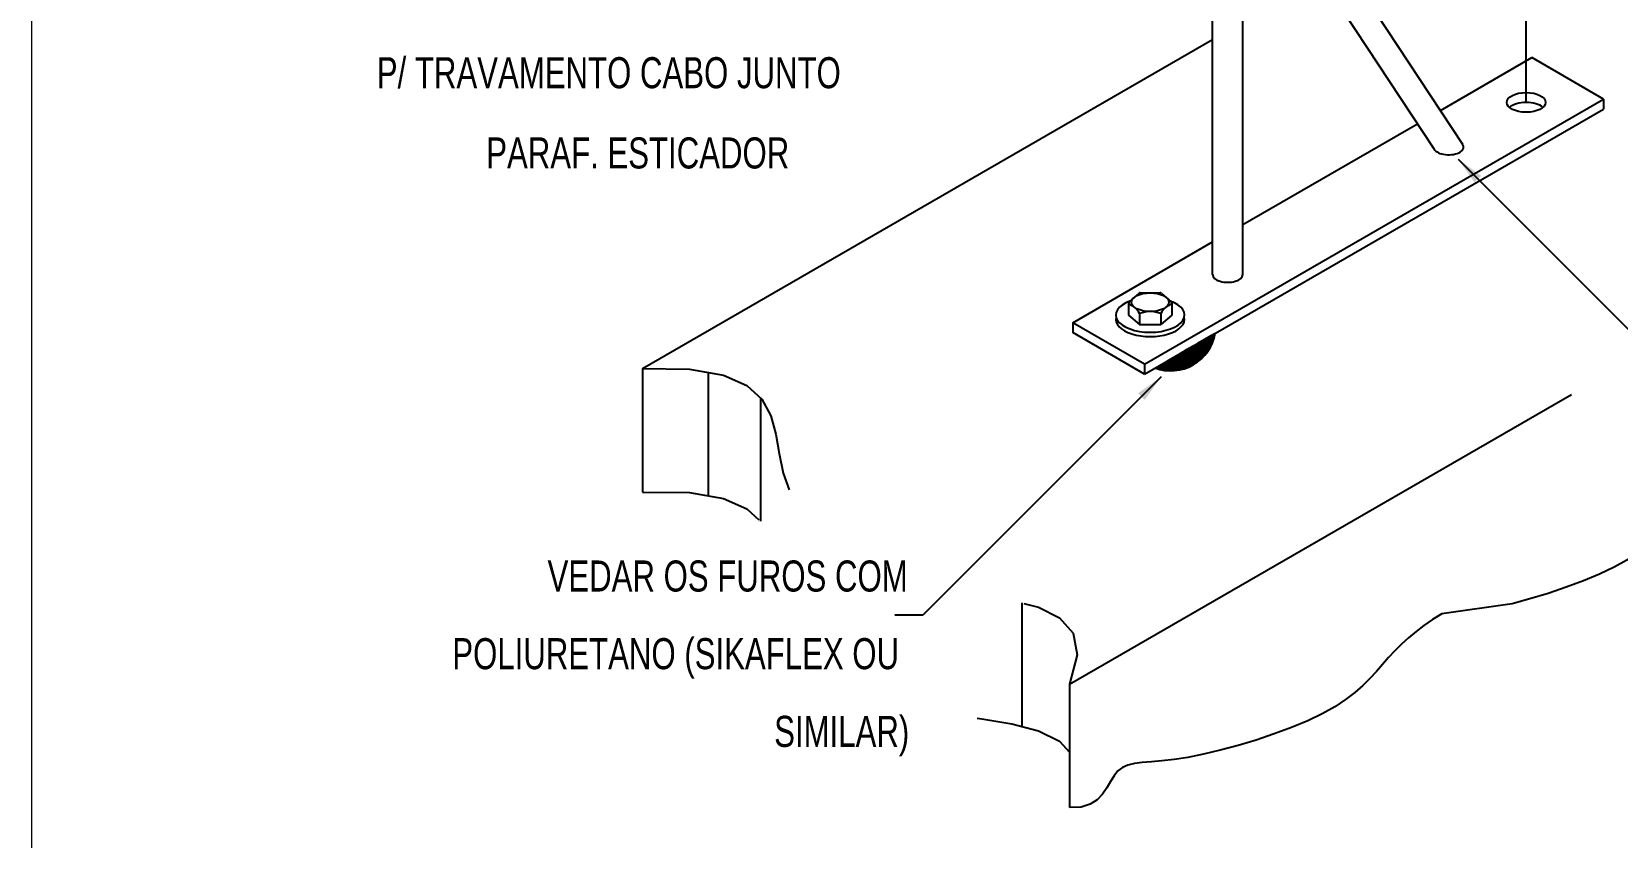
# Model space of a CAD drawing. Header units: inches. Extents: x 462047 to 462370, y 9198028 to 9198209.
# Drawn here: x 462325.7 to 462333.35, y 9198158.03 to 9198161.92 of the extents above; entities that cross this region are included whole.
import ezdxf
from ezdxf.enums import TextEntityAlignment as Align

# ---------------------------------------------------------------- set-up
doc = ezdxf.new("R2010")
doc.units = ezdxf.units.IN
doc.header["$MEASUREMENT"] = 0
doc.linetypes.add('DASHDOT', pattern=[1, 0.5, -0.25, 0, -0.25])
for name, color, linetype in [('C01', 1, 'Continuous'), ('C02', 2, 'Continuous'), ('C03', 3, 'Continuous'), ('DASHDOT', 1, 'DASHDOT')]:
    doc.layers.add(name, color=color, linetype=linetype)
doc.layers.add('I-LIN_CHAMADA', color=9, linetype='Continuous', lineweight=9)
doc.styles.add('80CL', font='ACENT.shx', dxfattribs={"height": 2})

msp = doc.modelspace()

# ---------------------------------------------------------------- linework, layer by layer
at = {"layer": 'C01'}
for p, q in [((462328.9639, 9198160.2712), (462328.9639, 9198159.6751)), ((462329.2166, 9198160.1485), (462329.2166, 9198159.5525)), ((462330.4798, 9198159.1577), (462330.4798, 9198158.5617))]:
    msp.add_line(p, q, dxfattribs=at)
at = {"layer": 'C02'}
for p, q in [((462331.4, 9198160.7436), (462331.4, 9198163.4636)), ((462331.5455, 9198160.7436), (462331.5455, 9198162.7552)), ((462331.6522, 9198162.8218), (462332.6071, 9198161.3735)), ((462331.5455, 9198162.7514), (462332.4698, 9198161.3495)), ((462328.6469, 9198160.2895), (462331.4, 9198161.879)), ((462332.4997, 9198161.5365), (462332.9415, 9198161.7916)), ((462333.2879, 9198161.5916), (462332.9415, 9198161.7916)), ((462331.0709, 9198160.3116), (462333.2879, 9198161.5916)), ((462331.0709, 9198160.2636), (462333.2879, 9198161.5436)), ((462333.2879, 9198161.5916), (462333.2879, 9198161.5436)), ((462331.5455, 9198160.9856), (462332.3887, 9198161.4724)), ((462332.5857, 9198161.3012), (462332.9393, 9198160.9476)), ((462332.9393, 9198160.9476), (462333.4735, 9198160.4134)), ((462330.7245, 9198160.5116), (462331.4, 9198160.9016)), ((462331.0438, 9198160.6532), (462330.9983, 9198160.6138)), ((462331.0506, 9198160.6557), (462331.1467, 9198160.6557)), ((462331.1535, 9198160.6532), (462331.1989, 9198160.6138)), ((462330.9947, 9198160.606), (462330.9947, 9198160.5484)), ((462330.9947, 9198160.5484), (462331.0467, 9198160.5034)), ((462331.0467, 9198160.5554), (462331.0467, 9198160.5034)), ((462331.1505, 9198160.5554), (462331.1505, 9198160.5034)), ((462331.2025, 9198160.5484), (462331.1505, 9198160.5034)), ((462331.2025, 9198160.606), (462331.2025, 9198160.5484)), ((462331.0709, 9198160.3116), (462330.7245, 9198160.5116)), ((462330.7245, 9198160.5116), (462330.7245, 9198160.4636)), ((462331.0709, 9198160.2636), (462330.7245, 9198160.4636)), ((462331.0467, 9198160.5034), (462331.1505, 9198160.5034)), ((462331.0709, 9198160.3116), (462331.0709, 9198160.2636)), ((462328.6469, 9198160.2895), (462328.6469, 9198159.6934)), ((462331.1521, 9198160.2497), (462330.0005, 9198159.0981)), ((462331.9111, 9198159.4593), (462333.1333, 9198160.1649)), ((462331.9111, 9198159.4593), (462331.9282, 9198159.4691)), ((462330.7088, 9198158.7651), (462331.9111, 9198159.4593)), ((462330.0005, 9198159.0981), (462329.8653, 9198159.0981)), ((462330.7088, 9198158.7651), (462330.7088, 9198158.1691))]:
    msp.add_line(p, q, dxfattribs=at)
for points in [[(462328.6469, 9198160.2895), (462328.8741, 9198160.2867), (462329.0387, 9198160.2583), (462329.1516, 9198160.2086), (462329.224, 9198160.1417), (462329.2667, 9198160.0617), (462329.2907, 9198159.9728), (462329.3071, 9198159.8793), (462329.3269, 9198159.7851), (462329.3558, 9198159.7035)], [(462328.6469, 9198159.6934), (462328.8741, 9198159.6906), (462329.0387, 9198159.6623), (462329.1516, 9198159.6126), (462329.2087, 9198159.5597)], [(462333.4513, 9198159.399), (462333.3993, 9198159.3649), (462333.3385, 9198159.3309), (462333.2681, 9198159.2973), (462333.1899, 9198159.2645), (462333.1062, 9198159.2333), (462333.0194, 9198159.204), (462332.9319, 9198159.1775), (462332.8461, 9198159.1543)], [(462330.4885, 9198159.1554), (462330.5589, 9198159.137), (462330.6613, 9198159.0867), (462330.7272, 9198159.0127), (462330.7464, 9198158.9079), (462330.7088, 9198158.7651)], [(462332.8461, 9198159.1543), (462332.5059, 9198159.1053), (462332.4617, 9198159.0779), (462332.4205, 9198159.0493), (462332.3821, 9198159.0198), (462332.3461, 9198158.9893), (462332.3122, 9198158.9581), (462332.2802, 9198158.9261), (462332.2497, 9198158.8936), (462332.2204, 9198158.8605), (462332.1909, 9198158.827), (462332.1597, 9198158.7932), (462332.1256, 9198158.7592), (462332.0869, 9198158.725), (462332.0423, 9198158.6908), (462331.9904, 9198158.6567), (462331.9296, 9198158.6227), (462331.8592, 9198158.5891), (462331.781, 9198158.5563), (462331.6972, 9198158.525), (462331.6104, 9198158.4958), (462331.523, 9198158.4693), (462331.4372, 9198158.4461), (462331.3556, 9198158.4268), (462331.2804, 9198158.412), (462331.2137, 9198158.402), (462331.1553, 9198158.3956), (462331.1045, 9198158.3912), (462331.0607, 9198158.3874), (462331.0232, 9198158.3825), (462330.9915, 9198158.3751), (462330.9649, 9198158.3637), (462330.9428, 9198158.3466), (462330.9242, 9198158.3231), (462330.9072, 9198158.2949), (462330.8894, 9198158.2646), (462330.8685, 9198158.2346), (462330.8423, 9198158.2076), (462330.8085, 9198158.186), (462330.7648, 9198158.1723), (462330.7088, 9198158.1691)], [(462330.2627, 9198158.6021), (462330.2855, 9198158.5988), (462330.4302, 9198158.5746), (462330.5589, 9198158.5409), (462330.6613, 9198158.4907), (462330.7088, 9198158.4373)]]:
    msp.add_lwpolyline(points, dxfattribs=at)
for centre, radius, start, end in [((462331.0051, 9198160.606), 0.0104, 130.88353, 180), ((462331.0506, 9198160.6453), 0.0104, 90, 130.88353), ((462331.1467, 9198160.6453), 0.0104, 49.11543, 90), ((462331.1921, 9198160.606), 0.0104, 0, 49.11543), ((462330.9731, 9198160.5228), 0.0805, 23.89352, 74.41822), ((462331.0986, 9198160.4269), 0.1386, 67.9752, 112.00307), ((462331.224, 9198160.523), 0.0802, 105.49902, 156.18925), ((462331.1974, 9198160.4978), 0.2187, 249.66246, 350.36524), ((462331.1974, 9198160.4978), 0.2182, 249.66246, 350.25121), ((462331.1974, 9198160.4978), 0.2178, 249.87207, 350.15562), ((462331.1974, 9198160.4978), 0.2174, 249.96818, 350.05952), ((462331.1974, 9198160.4978), 0.2169, 250.06481, 349.96289), ((462331.1974, 9198160.4978), 0.2165, 250.16196, 349.86573), ((462331.1974, 9198160.4978), 0.216, 250.25965, 349.76805), ((462331.1974, 9198160.4978), 0.2156, 250.35788, 349.66982), ((462331.1974, 9198160.4978), 0.2152, 250.45665, 349.57105), ((462331.1974, 9198160.4978), 0.2147, 250.55596, 349.47174), ((462331.1974, 9198160.4978), 0.2143, 250.65583, 349.37187), ((462331.1974, 9198160.4978), 0.2139, 250.75626, 349.27144), ((462331.1974, 9198160.4978), 0.2134, 250.85725, 349.17045), ((462331.1974, 9198160.4978), 0.213, 250.9588, 349.06889), ((462331.1974, 9198160.4978), 0.2126, 251.06094, 348.96676), ((462331.1974, 9198160.4978), 0.2121, 251.16365, 348.86405), ((462331.1974, 9198160.4978), 0.2117, 251.26695, 348.76075), ((462331.1974, 9198160.4978), 0.2112, 251.37084, 348.65686), ((462331.1974, 9198160.4978), 0.2108, 251.47533, 348.55237), ((462331.1974, 9198160.4978), 0.2104, 251.58042, 348.44728), ((462331.1974, 9198160.4978), 0.2099, 251.68612, 348.34158), ((462331.1974, 9198160.4978), 0.2095, 251.79243, 348.23526), ((462331.1974, 9198160.4978), 0.2091, 251.89937, 348.12833), ((462331.1974, 9198160.4978), 0.2086, 252.00694, 348.02076), ((462331.1974, 9198160.4978), 0.2082, 252.11513, 347.91256), ((462331.1974, 9198160.4978), 0.2078, 252.22397, 347.80372), ((462331.1974, 9198160.4978), 0.2073, 252.33346, 347.69424), ((462331.1974, 9198160.4978), 0.2069, 252.4436, 347.5841), ((462331.1974, 9198160.4978), 0.2064, 252.5544, 347.4733), ((462331.1974, 9198160.4978), 0.206, 252.66587, 347.36183), ((462331.1974, 9198160.4978), 0.2056, 252.77801, 347.24968), ((462331.1974, 9198160.4978), 0.2051, 252.89084, 347.13686), ((462331.1974, 9198160.4978), 0.2047, 253.00435, 347.02335), ((462331.1974, 9198160.4978), 0.2043, 253.11856, 346.90913), ((462331.1974, 9198160.4978), 0.2038, 253.23348, 346.79422), ((462331.1974, 9198160.4978), 0.2034, 253.3491, 346.67859), ((462331.1974, 9198160.4978), 0.203, 253.46545, 346.56225), ((462331.1974, 9198160.4978), 0.2025, 253.58252, 346.44518), ((462331.1974, 9198160.4978), 0.2021, 253.70033, 346.32737), ((462331.1974, 9198160.4978), 0.2016, 253.81888, 346.20882), ((462331.1974, 9198160.4978), 0.2012, 253.93818, 346.08952), ((462331.1974, 9198160.4978), 0.2008, 254.05824, 345.96945), ((462331.1974, 9198160.4978), 0.2003, 254.17907, 345.84862), ((462331.1974, 9198160.4978), 0.1999, 254.30068, 345.72702), ((462331.1974, 9198160.4978), 0.1995, 254.42308, 345.60462), ((462331.1974, 9198160.4978), 0.199, 254.54626, 345.48143), ((462331.1974, 9198160.4978), 0.1986, 254.67026, 345.35744), ((462331.1974, 9198160.4978), 0.1982, 254.79506, 345.23263), ((462331.1974, 9198160.4978), 0.1977, 254.92069, 345.10701), ((462331.1974, 9198160.4978), 0.1973, 255.04716, 344.98054), ((462331.1974, 9198160.4978), 0.1968, 255.17446, 344.85324), ((462331.1974, 9198160.4978), 0.1964, 255.30262, 344.72508), ((462331.1974, 9198160.4978), 0.196, 255.43164, 344.59606), ((462331.1974, 9198160.4978), 0.1955, 255.56153, 344.46617), ((462331.1974, 9198160.4978), 0.1951, 255.69231, 344.33539), ((462331.1974, 9198160.4978), 0.1947, 255.82398, 344.20371), ((462331.1974, 9198160.4978), 0.1942, 255.95656, 344.07114), ((462331.1974, 9198160.4978), 0.1938, 256.09006, 343.93764), ((462331.1974, 9198160.4978), 0.1934, 256.22448, 343.80322), ((462331.1974, 9198160.4978), 0.1929, 256.35985, 343.66785), ((462331.1974, 9198160.4978), 0.1925, 256.49616, 343.53154), ((462331.1974, 9198160.4978), 0.192, 256.63344, 343.39426), ((462331.1974, 9198160.4978), 0.1916, 256.7717, 343.256), ((462331.1974, 9198160.4978), 0.1912, 256.91095, 343.11675), ((462331.1974, 9198160.4978), 0.1907, 257.05119, 342.9765), ((462331.1974, 9198160.4978), 0.1903, 257.19246, 342.83524), ((462331.1974, 9198160.4978), 0.1903, 257.19246, 342.83524), ((462331.1974, 9198160.4978), 0.1899, 257.33475, 342.69295), ((462331.1974, 9198160.4978), 0.1894, 257.47809, 342.54961), ((462331.1974, 9198160.4978), 0.189, 257.62248, 342.40522), ((462331.1974, 9198160.4978), 0.1886, 257.76794, 342.25976), ((462331.1974, 9198160.4978), 0.1881, 257.91449, 342.11321), ((462331.1974, 9198160.4978), 0.1877, 258.06214, 341.96556), ((462331.1974, 9198160.4978), 0.1872, 258.2109, 341.8168), ((462331.1974, 9198160.4978), 0.1868, 258.3608, 341.6669), ((462331.1974, 9198160.4978), 0.1864, 258.51184, 341.51586), ((462331.1974, 9198160.4978), 0.1859, 258.66405, 341.36365), ((462331.1974, 9198160.4978), 0.1855, 258.81743, 341.21027), ((462331.1974, 9198160.4978), 0.1851, 258.97202, 341.05568), ((462331.1974, 9198160.4978), 0.1846, 259.12781, 340.89988), ((462331.1974, 9198160.4978), 0.1842, 259.28485, 340.74285), ((462331.1974, 9198160.4978), 0.1838, 259.44313, 340.58457), ((462331.1974, 9198160.4978), 0.1833, 259.60268, 340.42502), ((462331.1974, 9198160.4978), 0.1829, 259.76352, 340.26418), ((462331.1974, 9198160.4978), 0.1824, 259.92567, 340.10203), ((462331.1974, 9198160.4978), 0.182, 260.08914, 339.93855), ((462331.1974, 9198160.4978), 0.1816, 260.25397, 339.77373), ((462331.1974, 9198160.4978), 0.1811, 260.42017, 339.60753), ((462331.1974, 9198160.4978), 0.1807, 260.58776, 339.43994), ((462331.1974, 9198160.4978), 0.1803, 260.75676, 339.27094), ((462331.1974, 9198160.4978), 0.1798, 260.9272, 339.1005), ((462331.1974, 9198160.4978), 0.1794, 261.0991, 338.9286), ((462331.1974, 9198160.4978), 0.179, 261.27248, 338.75522), ((462331.1974, 9198160.4978), 0.1785, 261.44737, 338.58032), ((462331.1974, 9198160.4978), 0.1781, 261.6238, 338.4039), ((462331.1974, 9198160.4978), 0.1776, 261.80179, 338.22591), ((462331.1974, 9198160.4978), 0.1772, 261.98136, 338.04634), ((462331.1974, 9198160.4978), 0.1768, 262.16255, 337.86515), ((462331.1974, 9198160.4978), 0.1763, 262.34538, 337.68232), ((462331.1974, 9198160.4978), 0.1759, 262.52988, 337.49781), ((462331.1974, 9198160.4978), 0.1755, 262.71609, 337.31161), ((462331.1974, 9198160.4978), 0.175, 262.90402, 337.12367), ((462331.1974, 9198160.4978), 0.1746, 263.09373, 336.93397), ((462331.1974, 9198160.4978), 0.1742, 263.28522, 336.74248), ((462331.1974, 9198160.4978), 0.1737, 263.47855, 336.54915), ((462331.1974, 9198160.4978), 0.1733, 263.67374, 336.35396), ((462331.1974, 9198160.4978), 0.1728, 263.87084, 336.15686), ((462331.1974, 9198160.4978), 0.1724, 264.06987, 335.95783), ((462331.1974, 9198160.4978), 0.172, 264.27087, 335.75683), ((462331.1974, 9198160.4978), 0.1715, 264.47389, 335.5538), ((462331.1974, 9198160.4978), 0.1711, 264.67897, 335.34873), ((462331.1974, 9198160.4978), 0.1707, 264.88614, 335.14155), ((462331.1974, 9198160.4978), 0.1702, 265.09546, 334.93224), ((462331.1974, 9198160.4978), 0.1698, 265.30696, 334.72074), ((462331.1974, 9198160.4978), 0.1694, 265.52069, 334.50701), ((462331.1974, 9198160.4978), 0.1689, 265.7367, 334.29099), ((462331.1974, 9198160.4978), 0.1685, 265.95505, 334.07265), ((462331.1974, 9198160.4978), 0.168, 266.17577, 333.85193), ((462331.1974, 9198160.4978), 0.1676, 266.39893, 333.62877), ((462331.1974, 9198160.4978), 0.1672, 266.62458, 333.40312), ((462331.1974, 9198160.4978), 0.1667, 266.85278, 333.17492), ((462331.1974, 9198160.4978), 0.1663, 267.08358, 332.94412), ((462331.1974, 9198160.4978), 0.1659, 267.31706, 332.71064), ((462331.1974, 9198160.4978), 0.1654, 267.55327, 332.47443), ((462331.1974, 9198160.4978), 0.165, 267.79229, 332.23541), ((462331.1974, 9198160.4978), 0.1646, 268.03417, 331.99353), ((462331.1974, 9198160.4978), 0.1641, 268.27901, 331.74869), ((462331.1974, 9198160.4978), 0.1637, 268.52686, 331.50083), ((462331.1974, 9198160.4978), 0.1632, 268.77782, 331.24988), ((462331.1974, 9198160.4978), 0.1628, 269.03197, 330.99573), ((462331.1974, 9198160.4978), 0.1624, 269.28938, 330.73831), ((462331.1974, 9198160.4978), 0.1619, 269.55017, 330.47753), ((462331.1974, 9198160.4978), 0.1615, 269.81441, 330.21329), ((462331.1974, 9198160.4978), 0.1611, 270.08221, 329.94549), ((462331.1974, 9198160.4978), 0.1606, 270.35368, 329.67402), ((462331.1974, 9198160.4978), 0.1602, 270.62892, 329.39878), ((462331.1974, 9198160.4978), 0.1598, 270.90805, 329.11965), ((462331.1974, 9198160.4978), 0.1593, 271.1912, 328.8365), ((462331.1974, 9198160.4978), 0.1589, 271.47849, 328.54921), ((462331.1974, 9198160.4978), 0.1584, 271.77006, 328.25764), ((462331.1974, 9198160.4978), 0.158, 272.06605, 327.96165), ((462331.1974, 9198160.4978), 0.1576, 272.36661, 327.66109), ((462331.1974, 9198160.4978), 0.1571, 272.67191, 327.35578), ((462331.1974, 9198160.4978), 0.1567, 272.98212, 327.04558), ((462331.1974, 9198160.4978), 0.1563, 273.29742, 326.73028), ((462331.1974, 9198160.4978), 0.1558, 273.61799, 326.4097), ((462331.1974, 9198160.4978), 0.1554, 273.94406, 326.08364), ((462331.1974, 9198160.4978), 0.155, 274.27583, 325.75187), ((462331.1974, 9198160.4978), 0.1545, 274.61354, 325.41416), ((462331.1974, 9198160.4978), 0.1541, 274.95745, 325.07025), ((462331.1974, 9198160.4978), 0.1536, 275.30782, 324.71988), ((462331.1974, 9198160.4978), 0.1532, 275.66495, 324.36275), ((462331.1974, 9198160.4978), 0.1528, 276.02915, 323.99855), ((462331.1974, 9198160.4978), 0.1523, 276.40077, 323.62693), ((462331.1974, 9198160.4978), 0.1519, 276.78016, 323.24754), ((462331.1974, 9198160.4978), 0.1515, 277.16774, 322.85996), ((462331.1974, 9198160.4978), 0.151, 277.56394, 322.46376), ((462331.1974, 9198160.4978), 0.1506, 277.96923, 322.05846), ((462331.1974, 9198160.4978), 0.1502, 278.38416, 321.64354), ((462331.1974, 9198160.4978), 0.1497, 278.80929, 321.21841), ((462331.1974, 9198160.4978), 0.1493, 279.24527, 320.78242), ((462331.1974, 9198160.4978), 0.1488, 279.69282, 320.33488), ((462331.1974, 9198160.4978), 0.1484, 280.15274, 319.87496), ((462331.1974, 9198160.4978), 0.148, 280.62591, 319.40179), ((462331.1974, 9198160.4978), 0.1475, 281.11336, 318.91434), ((462331.1974, 9198160.4978), 0.1471, 281.61624, 318.41146), ((462331.1974, 9198160.4978), 0.1467, 282.13588, 317.89182), ((462331.1974, 9198160.4978), 0.1462, 282.67379, 317.35391), ((462331.1974, 9198160.4978), 0.1458, 283.23176, 316.79594), ((462331.1974, 9198160.4978), 0.1454, 283.81188, 316.21582), ((462331.1974, 9198160.4978), 0.1449, 284.41665, 315.61105), ((462331.1974, 9198160.4978), 0.1445, 285.04908, 314.97862), ((462331.1974, 9198160.4978), 0.144, 285.71287, 314.31483), ((462331.1974, 9198160.4978), 0.1436, 286.41263, 313.61507), ((462331.1974, 9198160.4978), 0.1432, 287.15427, 312.87343), ((462331.1974, 9198160.4978), 0.1427, 287.94553, 312.08217), ((462331.1974, 9198160.4978), 0.1423, 288.79695, 311.23074), ((462331.1974, 9198160.4978), 0.1419, 289.7235, 310.3042), ((462331.1974, 9198160.4978), 0.1414, 290.74771, 309.27999), ((462331.1974, 9198160.4978), 0.141, 291.90657, 308.12113), ((462331.1974, 9198160.4978), 0.1406, 293.26919, 306.75851), ((462331.1974, 9198160.4978), 0.1401, 294.99909, 305.0286), ((462331.1974, 9198160.4978), 0.1397, 297.84609, 302.18161)]:
    msp.add_arc(centre, radius, start, end, dxfattribs=at)
for centre, major_axis, ratio in [((462332.9138, 9198161.5756), (0.0935, 0), 0.509483), ((462331.0986, 9198160.6103), (-0.0902, 0), 0.500279)]:
    msp.add_ellipse(centre, major_axis=major_axis, ratio=ratio, dxfattribs=at)
for centre, major_axis, ratio, start_param, end_param in [((462332.9138, 9198161.5276), (-0.0935, 0), 0.509483, 3.66835, 5.761789), ((462332.5397, 9198161.3596), (-0.0727, 0), 0.509483, 0.276196, 3.527182), ((462331.4727, 9198160.7436), (-0.0727, 0), 0.509483, 0, 3.141593), ((462331.0986, 9198160.5484), (-0.166, 0), 0.500279, 5.341755, 10.374591), ((462331.0986, 9198160.5276), (-0.166, 0), 0.500279, 6.158562, 9.55174)]:
    msp.add_ellipse(centre, major_axis=major_axis, ratio=ratio, start_param=start_param, end_param=end_param, dxfattribs=at)
for points in [[(462332.6646, 9198161.1892), (462332.6967, 9198161.2208), (462332.5857, 9198161.3012)], [(462331.0401, 9198160.1707), (462331.0717, 9198160.1387), (462331.1521, 9198160.2497)]]:
    msp.add_solid(points, dxfattribs=at)
at = {"layer": 'DASHDOT'}
msp.add_line((462332.9138, 9198161.5756), (462332.9138, 9198162.3248), dxfattribs=at)
at = {"layer": 'I-LIN_CHAMADA'}
msp.add_lwpolyline([(462325.6989, 9198166.8634), (462337.9945, 9198166.8634), (462337.9945, 9198152.5492), (462325.6989, 9198152.5492)], close=True, dxfattribs=at)

# ---------------------------------------------------------------- texts
at = {"layer": 'C03', "style": '80CL', "width": 0.75}
for s, p in [('P/ TRAVAMENTO CABO JUNTO', (462329.605, 9198161.6439)), ('PARAF. ESTICADOR', (462329.3561, 9198161.2564)), ('VEDAR OS FUROS COM', (462329.928, 9198159.213)), ('POLIURETANO (SIKAFLEX OU ', (462329.928, 9198158.838)), ('SIMILAR)', (462329.9355, 9198158.4626))]:
    msp.add_text(s, height=0.15, dxfattribs=at).set_placement(p, align=Align.RIGHT)

doc.saveas('drawing.dxf')
